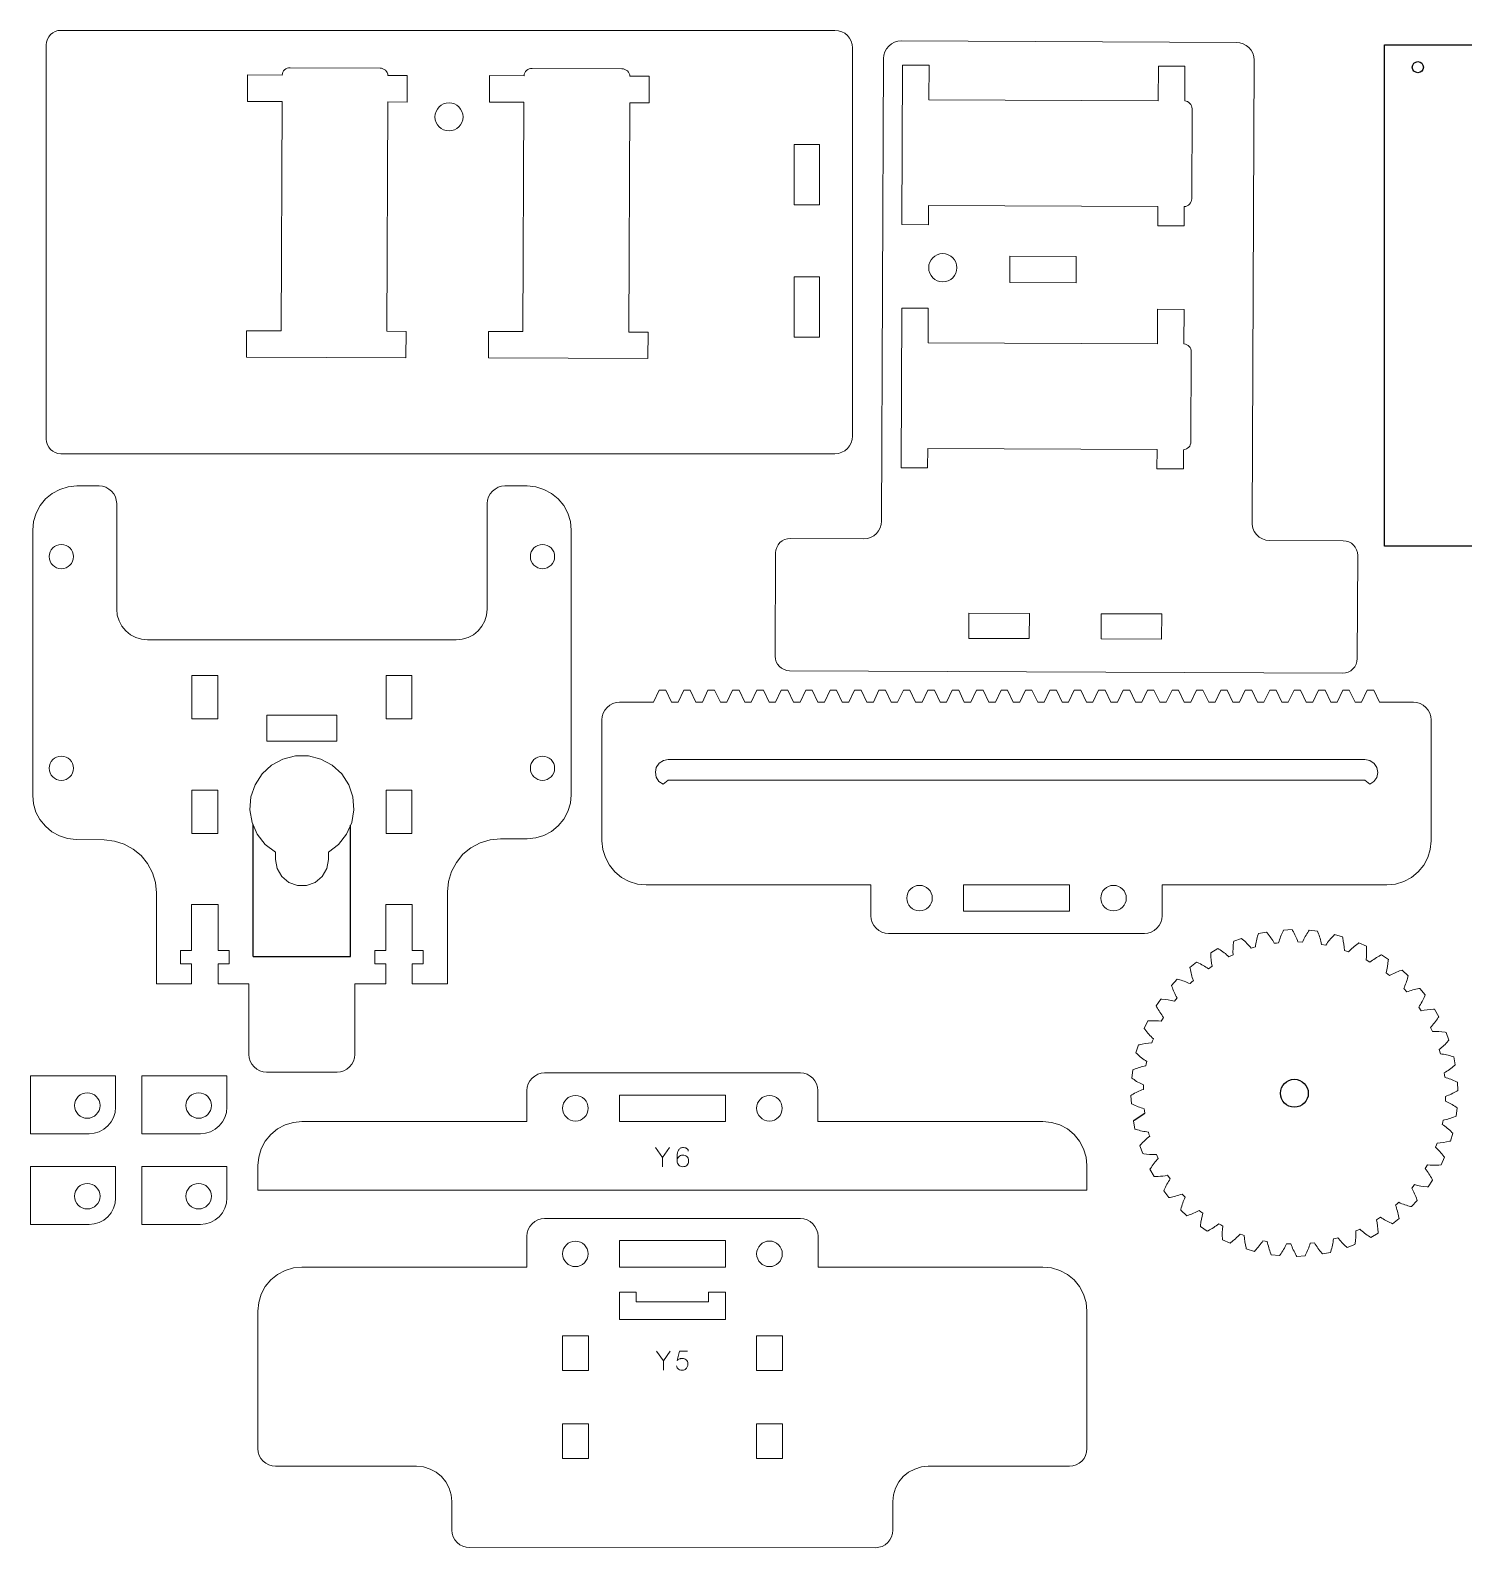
# Model space of a CAD drawing. Header units: millimetres. Extents: x 5061 to 5882, y 1318 to 1611.
# Drawn here: x 5292.7 to 5550, y 1336.8 to 1609.1 of the extents above; entities that cross this region are included whole.
import ezdxf

# ---------------------------------------------------------------- set-up
doc = ezdxf.new("R2010")
doc.units = ezdxf.units.MM
doc.layers.add('CORTE', color=1, linetype='Continuous')

msp = doc.modelspace()

# ---------------------------------------------------------------- linework, layer by layer
at = {"layer": 'CORTE'}
for p, q in [((5535.77, 1606.49), (5635.77, 1606.49)), ((5535.77, 1516.49), (5535.77, 1606.49)), ((5635.77, 1516.49), (5535.77, 1516.49)), ((5332.72, 1442.86), (5332.72, 1466.54)), ((5350.22, 1442.86), (5350.22, 1466.42)), ((5332.72, 1442.86), (5350.22, 1442.86)), ((5490.89, 1413.49), (5492.76, 1414.75))]:
    msp.add_line(p, q, dxfattribs=at)
at = {"layer": 'CORTE', "lineweight": 0}
for points in [[(5437.78, 1609.04), (5438.37, 1608.86), (5438.92, 1608.57), (5439.4, 1608.18), (5439.8, 1607.7), (5440.09, 1607.15), (5440.27, 1606.56), (5440.33, 1605.94), (5440.33, 1536.29), (5440.27, 1535.67), (5440.09, 1535.08), (5439.8, 1534.53), (5439.4, 1534.05), (5438.92, 1533.66), (5438.37, 1533.37), (5437.78, 1533.18), (5437.16, 1533.12), (5298.2, 1533.12), (5297.69, 1533.17), (5297.21, 1533.32), (5296.76, 1533.56), (5296.36, 1533.89), (5296.04, 1534.28), (5295.8, 1534.73), (5295.66, 1535.22), (5295.6, 1535.72), (5295.6, 1606.51), (5295.66, 1607.01), (5295.8, 1607.5), (5296.04, 1607.95), (5296.36, 1608.34), (5296.76, 1608.67), (5297.21, 1608.91), (5297.69, 1609.05), (5298.2, 1609.1), (5437.16, 1609.1)], [(5426.49, 1496.26), (5426.63, 1495.78), (5426.87, 1495.32), (5427.19, 1494.93), (5427.58, 1494.61), (5428.03, 1494.36), (5428.52, 1494.22), (5429.03, 1494.16), (5528.3, 1493.74), (5528.81, 1493.79), (5529.3, 1493.93), (5529.75, 1494.17), (5530.14, 1494.49), (5530.47, 1494.88), (5530.71, 1495.33), (5530.86, 1495.82), (5530.92, 1496.33), (5531, 1514.87), (5530.95, 1515.38), (5530.8, 1515.87), (5530.56, 1516.32), (5530.24, 1516.71), (5529.85, 1517.04), (5529.4, 1517.28), (5528.91, 1517.43), (5528.4, 1517.49), (5515.17, 1517.54), (5514.51, 1517.61), (5513.88, 1517.82), (5513.31, 1518.16), (5512.82, 1518.61), (5512.43, 1519.15), (5512.17, 1519.76), (5512.04, 1520.42), (5512.04, 1521.08), (5512.38, 1603.76), (5512.32, 1604.38), (5512.14, 1604.98), (5511.85, 1605.52), (5511.46, 1606.01), (5510.98, 1606.41), (5510.43, 1606.7), (5509.84, 1606.88), (5509.22, 1606.94), (5449.07, 1607.2), (5448.46, 1607.14), (5447.86, 1606.96), (5447.31, 1606.68), (5446.83, 1606.28), (5446.44, 1605.8), (5446.14, 1605.26), (5445.96, 1604.67), (5445.89, 1604.05), (5445.54, 1521.01), (5445.48, 1520.39), (5445.29, 1519.8), (5445, 1519.25), (5444.6, 1518.77), (5444.12, 1518.38), (5443.57, 1518.09), (5442.98, 1517.91), (5442.36, 1517.85), (5429.13, 1517.91), (5428.62, 1517.86), (5428.13, 1517.71), (5427.68, 1517.47), (5427.29, 1517.15), (5426.96, 1516.76), (5426.72, 1516.31), (5426.57, 1515.83), (5426.52, 1515.32), (5426.44, 1496.77)], [(5331.55, 1555.19), (5337.74, 1555.17), (5337.92, 1596.33), (5331.72, 1596.35), (5331.74, 1601.1), (5337.94, 1601.07), (5337.98, 1601.34), (5338.08, 1601.59), (5338.21, 1601.82), (5338.39, 1602.02), (5338.6, 1602.18), (5338.84, 1602.29), (5339.1, 1602.37), (5339.37, 1602.39), (5355.51, 1602.32), (5355.78, 1602.3), (5356.03, 1602.22), (5356.27, 1602.1), (5356.48, 1601.94), (5356.65, 1601.74), (5356.79, 1601.51), (5356.89, 1601.26), (5356.93, 1600.99), (5360.38, 1600.98), (5360.36, 1596.23), (5356.91, 1596.25), (5356.73, 1555.09), (5360.18, 1555.07), (5360.16, 1550.33), (5331.53, 1550.45)], [(5374.98, 1555.07), (5381.17, 1555.04), (5381.35, 1596.2), (5375.15, 1596.23), (5375.18, 1600.97), (5381.37, 1600.95), (5381.41, 1601.21), (5381.51, 1601.46), (5381.65, 1601.69), (5381.82, 1601.89), (5382.04, 1602.05), (5382.27, 1602.17), (5382.53, 1602.24), (5382.8, 1602.26), (5398.94, 1602.19), (5399.21, 1602.17), (5399.46, 1602.09), (5399.7, 1601.97), (5399.91, 1601.81), (5400.09, 1601.61), (5400.23, 1601.38), (5400.32, 1601.13), (5400.36, 1600.87), (5403.81, 1600.85), (5403.79, 1596.1), (5400.34, 1596.12), (5400.17, 1554.96), (5403.62, 1554.94), (5403.6, 1550.2), (5374.96, 1550.32)], [(5454.06, 1602.84), (5454.03, 1596.65), (5495.19, 1596.48), (5495.22, 1602.67), (5499.97, 1602.65), (5499.94, 1596.46), (5500.2, 1596.41), (5500.45, 1596.31), (5500.68, 1596.18), (5500.88, 1596), (5501.04, 1595.79), (5501.16, 1595.55), (5501.23, 1595.29), (5501.26, 1595.03), (5501.19, 1578.88), (5501.16, 1578.61), (5501.09, 1578.36), (5500.97, 1578.12), (5500.8, 1577.91), (5500.6, 1577.74), (5500.37, 1577.6), (5500.12, 1577.51), (5499.86, 1577.46), (5499.84, 1574.01), (5495.1, 1574.03), (5495.11, 1577.48), (5453.95, 1577.66), (5453.94, 1574.21), (5449.19, 1574.23), (5449.31, 1602.86)], [(5434.39, 1588.63), (5434.39, 1577.76), (5429.86, 1577.76), (5429.86, 1588.63)], [(5480.44, 1563.78), (5468.55, 1563.83), (5468.57, 1568.58), (5480.46, 1568.53)], [(5434.39, 1564.88), (5434.39, 1554.01), (5429.86, 1554.01), (5429.86, 1564.88)], [(5453.92, 1559.21), (5453.89, 1553.02), (5495.05, 1552.84), (5495.08, 1559.04), (5499.82, 1559.02), (5499.8, 1552.82), (5500.06, 1552.78), (5500.31, 1552.68), (5500.54, 1552.55), (5500.74, 1552.37), (5500.9, 1552.16), (5501.02, 1551.92), (5501.09, 1551.66), (5501.11, 1551.39), (5501.05, 1535.25), (5501.02, 1534.98), (5500.94, 1534.73), (5500.83, 1534.49), (5500.66, 1534.28), (5500.46, 1534.11), (5500.23, 1533.97), (5499.98, 1533.87), (5499.72, 1533.83), (5499.7, 1530.38), (5494.95, 1530.4), (5494.97, 1533.85), (5453.81, 1534.03), (5453.8, 1530.58), (5449.05, 1530.6), (5449.17, 1559.23)], [(5293.17, 1471.79), (5293.17, 1519.4), (5293.32, 1520.95), (5293.77, 1522.43), (5294.5, 1523.8), (5295.48, 1525), (5296.68, 1525.98), (5298.05, 1526.72), (5299.54, 1527.17), (5301.08, 1527.32), (5305.08, 1527.32), (5305.7, 1527.26), (5306.29, 1527.08), (5306.84, 1526.78), (5307.32, 1526.39), (5307.71, 1525.91), (5308.01, 1525.36), (5308.18, 1524.77), (5308.25, 1524.15), (5308.25, 1505.23), (5308.35, 1504.15), (5308.67, 1503.11), (5309.18, 1502.15), (5309.87, 1501.32), (5310.71, 1500.62), (5311.67, 1500.12), (5312.71, 1499.8), (5313.79, 1499.69), (5369.2, 1499.69), (5370.28, 1499.8), (5371.31, 1500.12), (5372.28, 1500.62), (5373.11, 1501.32), (5373.81, 1502.15), (5374.31, 1503.11), (5374.63, 1504.15), (5374.74, 1505.23), (5374.74, 1524.15), (5374.8, 1524.77), (5374.98, 1525.36), (5375.27, 1525.91), (5375.67, 1526.39), (5376.15, 1526.78), (5376.69, 1527.08), (5377.29, 1527.26), (5377.91, 1527.32), (5381.9, 1527.32), (5383.45, 1527.17), (5384.93, 1526.72), (5386.3, 1525.98), (5387.5, 1525), (5388.48, 1523.8), (5389.21, 1522.43), (5389.67, 1520.95), (5389.82, 1519.4), (5389.82, 1471.91), (5389.67, 1470.37), (5389.21, 1468.88), (5388.48, 1467.51), (5387.5, 1466.31), (5386.3, 1465.33), (5384.93, 1464.6), (5383.45, 1464.14), (5381.9, 1463.99), (5377.11, 1463.99), (5375.26, 1463.81), (5373.48, 1463.27), (5371.83, 1462.4), (5370.39, 1461.21), (5369.22, 1459.77), (5368.34, 1458.13), (5367.8, 1456.35), (5367.61, 1454.49), (5367.61, 1437.95), (5361.28, 1437.95), (5361.28, 1441.57), (5363.26, 1441.57), (5363.26, 1443.94), (5361.28, 1443.94), (5361.28, 1452.2), (5356.53, 1452.2), (5356.53, 1443.94), (5354.55, 1443.94), (5354.55, 1441.57), (5356.53, 1441.57), (5356.53, 1437.95), (5350.99, 1437.95), (5350.99, 1425.28), (5350.93, 1424.67), (5350.75, 1424.07), (5350.46, 1423.52), (5350.06, 1423.05), (5349.58, 1422.65), (5349.04, 1422.36), (5348.44, 1422.18), (5347.83, 1422.12), (5335.16, 1422.12), (5334.54, 1422.18), (5333.95, 1422.36), (5333.4, 1422.65), (5332.92, 1423.05), (5332.53, 1423.52), (5332.23, 1424.07), (5332.05, 1424.67), (5331.99, 1425.28), (5331.99, 1437.95), (5326.45, 1437.95), (5326.45, 1441.57), (5328.43, 1441.57), (5328.43, 1443.94), (5326.45, 1443.94), (5326.45, 1452.2), (5321.7, 1452.2), (5321.7, 1443.94), (5319.72, 1443.94), (5319.72, 1441.57), (5321.7, 1441.57), (5321.7, 1437.95), (5315.37, 1437.95), (5315.37, 1454.3), (5315.19, 1456.14), (5314.66, 1457.91), (5313.8, 1459.54), (5312.64, 1460.97), (5311.22, 1462.15), (5309.61, 1463.04), (5307.85, 1463.59), (5306.02, 1463.8), (5300.96, 1463.88), (5299.43, 1464.05), (5297.97, 1464.51), (5296.62, 1465.25), (5295.44, 1466.24), (5294.47, 1467.43), (5293.76, 1468.79), (5293.32, 1470.26)], [(5461.18, 1499.97), (5472.04, 1499.92), (5472.06, 1504.45), (5461.2, 1504.5)], [(5484.93, 1499.87), (5495.79, 1499.82), (5495.81, 1504.35), (5484.95, 1504.4)], [(5326.4, 1485.5), (5321.76, 1485.5), (5321.76, 1493.3), (5326.4, 1493.3)], [(5361.22, 1485.5), (5356.59, 1485.5), (5356.59, 1493.3), (5361.22, 1493.3)], [(5395.35, 1463.64), (5395.35, 1485.35), (5395.41, 1485.97), (5395.59, 1486.56), (5395.88, 1487.11), (5396.27, 1487.59), (5396.76, 1487.99), (5397.3, 1488.28), (5397.89, 1488.46), (5398.51, 1488.52), (5404.61, 1488.52), (5405.64, 1490.7), (5406.79, 1490.7), (5407.81, 1488.52), (5409, 1488.52), (5410.02, 1490.7), (5411.18, 1490.7), (5412.2, 1488.52), (5413.39, 1488.52), (5414.37, 1490.7), (5415.56, 1490.7), (5416.59, 1488.52), (5417.74, 1488.52), (5418.77, 1490.7), (5419.95, 1490.7), (5420.97, 1488.52), (5422.13, 1488.52), (5423.15, 1490.7), (5424.34, 1490.7), (5425.36, 1488.52), (5426.51, 1488.52), (5427.53, 1490.7), (5428.72, 1490.7), (5429.71, 1488.52), (5430.9, 1488.52), (5431.92, 1490.7), (5433.08, 1490.7), (5434.1, 1488.52), (5435.29, 1488.52), (5436.31, 1490.7), (5437.46, 1490.7), (5438.48, 1488.52), (5439.67, 1488.52), (5440.7, 1490.7), (5441.85, 1490.7), (5442.87, 1488.52), (5444.06, 1488.52), (5445.05, 1490.7), (5446.24, 1490.7), (5447.26, 1488.52), (5448.41, 1488.52), (5449.44, 1490.7), (5450.62, 1490.7), (5451.64, 1488.52), (5452.8, 1488.52), (5453.82, 1490.7), (5455.01, 1490.7), (5456.03, 1488.52), (5457.18, 1488.52), (5458.21, 1490.7), (5459.39, 1490.7), (5460.38, 1488.52), (5461.57, 1488.52), (5462.59, 1490.7), (5463.75, 1490.7), (5464.77, 1488.52), (5465.96, 1488.52), (5466.98, 1490.7), (5468.13, 1490.7), (5469.16, 1488.52), (5470.35, 1488.52), (5471.37, 1490.7), (5472.52, 1490.7), (5473.55, 1488.52), (5474.73, 1488.52), (5475.72, 1490.7), (5476.91, 1490.7), (5477.93, 1488.52), (5479.09, 1488.52), (5480.11, 1490.7), (5481.29, 1490.7), (5482.32, 1488.52), (5483.47, 1488.52), (5484.49, 1490.7), (5485.68, 1490.7), (5486.7, 1488.52), (5487.86, 1488.52), (5488.92, 1490.7), (5490.07, 1490.7), (5491.09, 1488.52), (5492.24, 1488.52), (5493.27, 1490.7), (5494.42, 1490.7), (5495.48, 1488.52), (5496.63, 1488.52), (5497.66, 1490.7), (5498.81, 1490.7), (5499.86, 1488.52), (5501.02, 1488.52), (5502.04, 1490.7), (5503.2, 1490.7), (5504.25, 1488.52), (5505.4, 1488.52), (5506.42, 1490.7), (5507.58, 1490.7), (5508.6, 1488.52), (5509.76, 1488.52), (5510.81, 1490.7), (5511.97, 1490.7), (5512.99, 1488.52), (5514.14, 1488.52), (5515.2, 1490.7), (5516.35, 1490.7), (5517.38, 1488.52), (5518.53, 1488.52), (5519.59, 1490.7), (5520.74, 1490.7), (5521.76, 1488.52), (5522.92, 1488.52), (5523.94, 1490.7), (5525.13, 1490.7), (5526.15, 1488.52), (5527.31, 1488.52), (5528.33, 1490.7), (5529.48, 1490.7), (5530.53, 1488.52), (5531.69, 1488.52), (5532.71, 1490.7), (5533.87, 1490.7), (5534.92, 1488.52), (5540.99, 1488.52), (5541.61, 1488.46), (5542.2, 1488.28), (5542.75, 1487.99), (5543.23, 1487.59), (5543.63, 1487.11), (5543.92, 1486.56), (5544.09, 1485.97), (5544.16, 1485.35), (5544.16, 1463.64), (5544.01, 1462.1), (5543.55, 1460.61), (5542.83, 1459.24), (5541.84, 1458.05), (5540.64, 1457.06), (5539.27, 1456.33), (5537.79, 1455.88), (5536.24, 1455.72), (5495.87, 1455.72), (5495.87, 1450.18), (5495.81, 1449.57), (5495.63, 1448.97), (5495.34, 1448.42), (5494.95, 1447.94), (5494.47, 1447.55), (5493.92, 1447.26), (5493.32, 1447.08), (5492.71, 1447.02), (5446.79, 1447.02), (5446.18, 1447.08), (5445.58, 1447.26), (5445.04, 1447.55), (5444.56, 1447.94), (5444.16, 1448.42), (5443.87, 1448.97), (5443.69, 1449.57), (5443.63, 1450.18), (5443.63, 1455.72), (5403.26, 1455.72), (5401.72, 1455.88), (5400.23, 1456.33), (5398.87, 1457.06), (5397.66, 1458.05), (5396.68, 1459.24), (5395.95, 1460.61), (5395.5, 1462.1)], [(5347.77, 1481.54), (5335.21, 1481.54), (5335.21, 1486.18), (5347.77, 1486.18)], [(5332.16, 1469.2), (5332.54, 1466.93), (5333.48, 1464.81), (5334.91, 1462.99), (5336.74, 1461.57), (5336.74, 1460.27), (5337.03, 1458.65), (5337.86, 1457.22), (5339.12, 1456.16), (5340.67, 1455.6), (5342.32, 1455.6), (5343.87, 1456.16), (5345.13, 1457.22), (5345.95, 1458.65), (5346.24, 1460.27), (5346.24, 1461.57), (5348.07, 1462.99), (5349.5, 1464.81), (5350.44, 1466.93), (5350.82, 1469.2), (5350.64, 1471.51), (5349.89, 1473.7), (5348.63, 1475.64), (5346.93, 1477.21), (5344.89, 1478.31), (5342.65, 1478.88), (5340.34, 1478.88), (5338.09, 1478.31), (5336.06, 1477.21), (5334.35, 1475.64), (5333.09, 1473.7), (5332.34, 1471.51)], [(5532.29, 1478.21), (5533.18, 1478.03), (5533.92, 1477.53), (5534.41, 1476.78), (5534.58, 1475.9), (5534.4, 1475.02), (5533.9, 1474.27), (5533.15, 1473.78), (5532.27, 1474.54), (5407.22, 1474.54), (5406.33, 1473.8), (5405.58, 1474.3), (5405.09, 1475.05), (5404.93, 1475.93), (5405.1, 1476.81), (5405.61, 1477.55), (5406.36, 1478.04), (5407.23, 1478.21)], [(5326.4, 1464.92), (5321.76, 1464.92), (5321.76, 1472.72), (5326.4, 1472.72)], [(5361.22, 1464.92), (5356.59, 1464.92), (5356.59, 1472.72), (5361.22, 1472.72)], [(5460.25, 1450.98), (5479.25, 1450.98), (5479.25, 1455.72), (5460.25, 1455.72)], [(5482.4, 1405.33), (5482.4, 1400.92), (5333.58, 1400.92), (5333.58, 1405.33), (5333.73, 1406.88), (5334.19, 1408.36), (5334.92, 1409.73), (5335.9, 1410.93), (5337.1, 1411.91), (5338.47, 1412.65), (5339.96, 1413.09), (5341.5, 1413.25), (5381.87, 1413.25), (5381.87, 1418.79), (5381.93, 1419.4), (5382.11, 1420), (5382.4, 1420.55), (5382.8, 1421.03), (5383.28, 1421.42), (5383.83, 1421.72), (5384.42, 1421.9), (5385.04, 1421.96), (5430.95, 1421.96), (5431.57, 1421.9), (5432.16, 1421.72), (5432.7, 1421.42), (5433.19, 1421.03), (5433.58, 1420.55), (5433.87, 1420), (5434.05, 1419.4), (5434.11, 1418.79), (5434.11, 1413.25), (5474.48, 1413.25), (5476.03, 1413.09), (5477.51, 1412.65), (5478.88, 1411.91), (5480.08, 1410.93), (5481.06, 1409.73), (5481.8, 1408.36), (5482.24, 1406.88)], [(5308.04, 1421.44), (5308.04, 1415.81), (5307.95, 1414.88), (5307.68, 1413.99), (5307.24, 1413.17), (5306.65, 1412.45), (5305.93, 1411.86), (5305.11, 1411.42), (5304.22, 1411.15), (5303.29, 1411.06), (5292.75, 1411.06), (5292.75, 1421.44)], [(5328.02, 1421.44), (5328.02, 1415.81), (5327.93, 1414.88), (5327.66, 1413.99), (5327.22, 1413.17), (5326.63, 1412.45), (5325.91, 1411.86), (5325.09, 1411.42), (5324.2, 1411.15), (5323.27, 1411.06), (5312.73, 1411.06), (5312.73, 1421.44)], [(5417.49, 1418), (5398.49, 1418), (5398.49, 1413.25), (5417.49, 1413.25)], [(5406.23, 1406.79), (5407.47, 1408.56), (5406.23, 1406.79), (5404.98, 1408.56), (5406.23, 1406.79), (5406.23, 1405.14)], [(5308.04, 1405.16), (5308.04, 1399.52), (5307.95, 1398.59), (5307.68, 1397.71), (5307.24, 1396.88), (5306.65, 1396.16), (5305.93, 1395.57), (5305.11, 1395.13), (5304.22, 1394.86), (5303.29, 1394.77), (5292.75, 1394.77), (5292.75, 1405.16)], [(5328.02, 1405.16), (5328.02, 1399.53), (5327.93, 1398.6), (5327.66, 1397.71), (5327.22, 1396.88), (5326.63, 1396.16), (5325.91, 1395.58), (5325.09, 1395.14), (5324.2, 1394.87), (5323.27, 1394.77), (5312.73, 1394.77), (5312.73, 1405.16)], [(5482.4, 1379.21), (5482.4, 1354.54), (5482.34, 1353.92), (5482.16, 1353.32), (5481.87, 1352.78), (5481.47, 1352.3), (5480.99, 1351.9), (5480.45, 1351.61), (5479.85, 1351.43), (5479.23, 1351.37), (5453.9, 1351.37), (5452.67, 1351.25), (5451.48, 1350.88), (5450.39, 1350.3), (5449.43, 1349.51), (5448.64, 1348.55), (5448.05, 1347.46), (5447.69, 1346.27), (5447.57, 1345.04), (5447.57, 1339.93), (5447.51, 1339.32), (5447.33, 1338.72), (5447.04, 1338.17), (5446.64, 1337.69), (5446.16, 1337.3), (5445.62, 1337), (5445.03, 1336.83), (5444.41, 1336.76), (5371.58, 1336.77), (5370.96, 1336.83), (5370.37, 1337.01), (5369.82, 1337.3), (5369.34, 1337.69), (5368.95, 1338.17), (5368.66, 1338.72), (5368.48, 1339.32), (5368.42, 1339.93), (5368.42, 1345.04), (5368.29, 1346.27), (5367.93, 1347.46), (5367.35, 1348.55), (5366.56, 1349.51), (5365.6, 1350.3), (5364.51, 1350.88), (5363.32, 1351.25), (5362.08, 1351.37), (5336.75, 1351.37), (5336.14, 1351.43), (5335.54, 1351.61), (5334.99, 1351.9), (5334.52, 1352.3), (5334.12, 1352.78), (5333.83, 1353.32), (5333.64, 1353.92), (5333.58, 1354.54), (5333.58, 1379.21), (5333.74, 1380.75), (5334.19, 1382.24), (5334.92, 1383.61), (5335.91, 1384.81), (5337.1, 1385.79), (5338.47, 1386.52), (5339.96, 1386.97), (5341.5, 1387.12), (5381.87, 1387.12), (5381.87, 1392.66), (5381.93, 1393.28), (5382.11, 1393.88), (5382.41, 1394.42), (5382.8, 1394.9), (5383.28, 1395.3), (5383.83, 1395.59), (5384.42, 1395.77), (5385.04, 1395.83), (5430.95, 1395.83), (5431.57, 1395.77), (5432.16, 1395.59), (5432.71, 1395.3), (5433.19, 1394.9), (5433.58, 1394.42), (5433.87, 1393.88), (5434.06, 1393.28), (5434.12, 1392.66), (5434.12, 1387.12), (5474.49, 1387.12), (5476.03, 1386.97), (5477.51, 1386.52), (5478.88, 1385.79), (5480.08, 1384.81), (5481.06, 1383.61), (5481.8, 1382.24), (5482.25, 1380.75)], [(5417.49, 1391.88), (5398.5, 1391.88), (5398.5, 1387.12), (5417.49, 1387.12)], [(5417.49, 1377.71), (5417.49, 1382.61), (5414.49, 1382.61), (5414.49, 1380.87), (5401.5, 1380.87), (5401.5, 1382.61), (5398.5, 1382.61), (5398.5, 1377.71)], [(5388.26, 1374.8), (5392.9, 1374.8), (5392.9, 1368.58), (5388.26, 1368.58)], [(5423.09, 1374.8), (5427.73, 1374.8), (5427.73, 1368.58), (5423.09, 1368.58)], [(5406.36, 1368.64), (5406.36, 1370.28), (5405.11, 1372.06), (5406.36, 1370.28), (5407.6, 1372.06), (5406.36, 1370.28)], [(5409.24, 1372.06), (5408.86, 1370.36), (5409.24, 1372.06), (5410.67, 1372.06)], [(5388.26, 1358.97), (5392.9, 1358.97), (5392.9, 1352.75), (5388.26, 1352.75)], [(5423.09, 1358.97), (5427.73, 1358.97), (5427.73, 1352.75), (5423.09, 1352.75)]]:
    msp.add_lwpolyline(points, close=True, dxfattribs=at)
for points in [[(5494.04, 1427.36), (5494.17, 1427.73), (5494.32, 1428.1, -0.059834), (5492.79, 1429.8), (5492.69, 1429.95), (5493.29, 1431.3), (5493.71, 1431.32, -0.0385), (5495.74, 1431.25), (5495.94, 1431.6), (5496.15, 1431.94, -0.041648), (5494.9, 1433.83), (5494.81, 1434), (5495.66, 1435.24), (5495.85, 1435.22, -0.042941), (5498.08, 1434.83), (5498.33, 1435.15), (5498.56, 1435.44, -0.03825), (5497.63, 1437.51), (5497.57, 1437.69), (5498.59, 1438.81), (5498.78, 1438.76, -0.038637), (5500.89, 1438), (5501.18, 1438.27), (5501.5, 1438.54, -0.059481), (5500.91, 1440.74), (5500.88, 1440.92), (5502.06, 1441.85), (5502.23, 1441.77, -0.036825), (5504.22, 1440.68), (5504.87, 1441.12, -0.055405), (5504.63, 1443.37), (5504.63, 1443.55), (5505.91, 1444.29), (5506.07, 1444.19, -0.052607), (5507.88, 1442.82), (5508.21, 1442.99), (5508.62, 1443.17, -0.050906), (5508.72, 1445.43), (5508.75, 1445.61), (5510.14, 1446.12), (5510.28, 1446, -0.045039), (5511.85, 1444.36), (5512.23, 1444.47), (5512.63, 1444.58, -0.061885), (5513.11, 1446.8), (5513.17, 1446.97), (5514.62, 1447.25), (5514.74, 1447.1)], [(5514.74, 1447.1, -0.036337), (5516.02, 1445.25), (5516.43, 1445.29), (5516.78, 1445.35, -0.046232), (5517.61, 1447.44), (5517.69, 1447.6), (5519.2, 1447.69), (5519.3, 1447.53, -0.047851), (5520.27, 1445.49), (5521.06, 1445.44, -0.046302), (5522.17, 1447.41), (5522.28, 1447.57), (5523.77, 1447.39), (5523.84, 1447.22, -0.047242), (5524.51, 1445.04), (5525.26, 1444.91, -0.040249), (5526.7, 1446.66), (5526.83, 1446.8), (5528.25, 1446.37), (5528.29, 1446.19, -0.0454), (5528.61, 1443.97), (5528.99, 1443.82), (5529.35, 1443.69, -0.056461), (5531.05, 1445.2), (5531.2, 1445.3), (5532.54, 1444.7), (5532.56, 1444.51, -0.051557), (5532.5, 1442.25), (5533.19, 1441.86, -0.039996), (5535.08, 1443.09), (5535.25, 1443.18), (5536.49, 1442.36), (5536.47, 1442.18, -0.047971), (5536.08, 1439.95), (5536.4, 1439.69), (5536.69, 1439.44, -0.049908), (5538.76, 1440.36), (5538.94, 1440.42), (5540.06, 1439.4), (5540.01, 1439.22, -0.040209), (5539.25, 1437.1), (5539.79, 1436.52, -0.043155), (5541.98, 1437.11), (5542.16, 1437.15), (5543.09, 1435.97), (5543.02, 1435.8, -0.053486), (5541.93, 1433.8), (5542.37, 1433.14, -0.033209), (5544.6, 1433.39), (5544.8, 1433.4), (5545.53, 1432.07), (5545.44, 1431.92, -0.047226), (5544.06, 1430.11), (5544.23, 1429.78), (5544.41, 1429.4, -0.04359), (5546.67, 1429.27), (5546.86, 1429.24), (5547.36, 1427.85), (5547.25, 1427.71, -0.047677), (5545.61, 1426.15), (5545.82, 1425.39, -0.045088), (5548.04, 1424.92), (5548.22, 1424.87), (5548.49, 1423.42), (5548.36, 1423.3, -0.061515), (5546.51, 1422), (5546.57, 1421.61), (5546.61, 1421.2, -0.047016), (5548.72, 1420.38), (5548.89, 1420.29), (5548.94, 1418.82), (5548.78, 1418.72, -0.041181), (5546.75, 1417.74), (5546.75, 1417.36), (5546.72, 1416.93, -0.051877), (5548.66, 1415.82), (5548.81, 1415.71), (5548.64, 1414.22), (5548.47, 1414.15, -0.049711), (5546.32, 1413.51), (5546.25, 1413.11), (5546.16, 1412.73, -0.051626), (5547.91, 1411.29), (5548.04, 1411.16), (5547.65, 1409.74), (5547.47, 1409.7, -0.047092), (5545.23, 1409.38), (5545.1, 1409.04), (5544.95, 1408.64, -0.050458), (5546.44, 1406.98), (5546.55, 1406.84), (5545.95, 1405.45), (5545.54, 1405.42, -0.041422), (5543.49, 1405.49), (5543.11, 1404.81, -0.050886), (5544.34, 1402.9), (5544.42, 1402.74), (5543.61, 1401.5), (5543.43, 1401.52, -0.058688), (5541.2, 1401.94), (5540.94, 1401.6), (5540.69, 1401.3, -0.050244), (5541.61, 1399.23), (5541.67, 1399.05), (5540.65, 1397.97), (5540.48, 1398.01)], [(5492.76, 1414.75), (5492.7, 1415.17), (5492.66, 1415.54, -0.049138), (5490.55, 1416.36), (5490.39, 1416.45), (5490.29, 1417.92), (5490.45, 1418.02, -0.054814), (5492.52, 1419.01), (5492.52, 1419.39), (5492.55, 1419.81, -0.053166), (5490.61, 1420.93), (5490.46, 1421.04), (5490.63, 1422.52), (5490.8, 1422.59, -0.054949), (5492.95, 1423.23), (5493.02, 1423.63), (5493.11, 1424.02, -0.038963), (5491.33, 1425.45), (5491.19, 1425.58), (5491.62, 1427), (5491.8, 1427.04)], [(5497.3, 1399.63), (5497.1, 1399.59), (5496.18, 1400.8), (5496.25, 1400.97, -0.052961), (5497.34, 1402.97), (5496.87, 1403.6, -0.036367), (5495.16, 1403.39, -0.017002), (5494.62, 1403.38), (5494.44, 1403.39), (5493.7, 1404.67), (5493.8, 1404.83, -0.040428), (5495.18, 1406.64), (5494.86, 1407.36, -0.004793), (5494.6, 1407.35, -0.050283), (5492.59, 1407.47), (5492.42, 1407.5), (5491.87, 1408.89), (5492, 1409.04, -0.048775), (5493.65, 1410.6), (5493.52, 1410.97), (5493.41, 1411.36, -0.043394), (5491.2, 1411.82), (5491.01, 1411.88), (5490.75, 1413.37), (5490.89, 1413.49)], [(5508.23, 1391.55), (5508.08, 1391.44), (5506.73, 1392.04), (5506.71, 1392.22, -0.061344), (5506.77, 1394.49), (5506.4, 1394.68), (5506.05, 1394.9, -0.055884), (5504.15, 1393.65), (5503.98, 1393.57), (5502.75, 1394.42), (5502.77, 1394.6, -0.050733), (5503.19, 1396.81), (5502.86, 1397.04), (5502.55, 1397.3, -0.046069), (5500.48, 1396.38), (5500.3, 1396.32), (5499.22, 1397.34), (5499.26, 1397.51, -0.058111), (5500.02, 1399.65), (5499.48, 1400.23)], [(5538.34, 1398.75), (5538.05, 1398.5), (5537.77, 1398.24, -0.043428), (5538.36, 1396.05), (5538.4, 1395.86), (5537.22, 1394.89), (5537.04, 1394.98, -0.036166), (5535.05, 1396.06), (5534.39, 1395.62, -0.042338), (5534.64, 1393.38), (5534.65, 1393.19), (5533.32, 1392.46), (5533.16, 1392.56, -0.041884), (5531.36, 1393.93), (5531.02, 1393.76), (5530.65, 1393.6, -0.047445), (5530.52, 1391.35), (5530.49, 1391.17), (5529.1, 1390.62), (5528.95, 1390.75, -0.046777), (5527.4, 1392.4), (5527.03, 1392.28), (5526.63, 1392.17, -0.051409), (5526.17, 1389.95), (5526.11, 1389.77), (5524.66, 1389.5), (5524.54, 1389.63, -0.051567), (5523.24, 1391.49), (5522.45, 1391.41, -0.045216), (5521.63, 1389.3), (5521.55, 1389.14), (5520.06, 1389.05), (5519.97, 1389.22, -0.042023), (5518.98, 1391.27), (5518.61, 1391.28), (5518.21, 1391.3, -0.046551), (5517.06, 1389.33), (5516.95, 1389.18), (5515.46, 1389.35), (5515.39, 1389.53, -0.044739), (5514.76, 1391.7), (5514.36, 1391.77), (5513.98, 1391.86, -0.050248), (5512.58, 1390.08), (5512.44, 1389.94), (5510.99, 1390.38), (5510.95, 1390.55, -0.045123), (5510.63, 1392.8), (5510.29, 1392.92), (5509.91, 1393.05)]]:
    msp.add_lwpolyline(points, format="xyb", dxfattribs=at)
for points in [[(5408.84, 1406.17, 0.003999), (5408.82, 1406.56, -0.024852), (5408.82, 1407.07, -0.037498), (5408.89, 1407.6, -0.081843), (5409.06, 1408.09, -0.123592), (5409.4, 1408.44, 0.123592), (5409.06, 1408.09, 0.081843), (5408.89, 1407.6, 0.037498), (5408.82, 1407.07, 0.024852), (5408.82, 1406.56, -0.003999)], [(5409.45, 1407.13, -0.095797), (5409.85, 1407.2, -0.070117), (5410.25, 1407.15, -0.10757), (5410.58, 1406.97, 0.10757), (5410.25, 1407.15, 0.070117), (5409.85, 1407.2, 0.095797), (5409.45, 1407.13, 0.102828), (5409.13, 1406.92, 0.103036), (5408.92, 1406.59, -0.209791)], [(5410.25, 1405.19, -0.069085), (5409.85, 1405.14, -0.096918), (5409.45, 1405.21, -0.104223), (5409.13, 1405.42, -0.095719), (5408.92, 1405.75, 0.095719), (5409.13, 1405.42, 0.104223), (5409.45, 1405.21, 0.096918), (5409.85, 1405.14, 0.069085), (5410.25, 1405.19, 0.10757), (5410.58, 1405.37, -0.10757)], [(5409.05, 1370.52, -0.061211), (5409.25, 1370.63, 0.061211), (5409.05, 1370.52, 0.013271), (5408.86, 1370.36, -0.013271)], [(5410.13, 1370.67, -0.098282), (5410.45, 1370.48, -0.105542), (5410.69, 1370.18, 0.105542), (5410.45, 1370.48, 0.098282), (5410.13, 1370.67, 0.080047), (5409.77, 1370.73, -0.080047)], [(5408.74, 1369.39, 0.033952), (5408.81, 1369.15, -0.033952)], [(5410.7, 1369.32, -0.051519), (5410.59, 1369.07, -0.075747), (5410.41, 1368.85, 0.075747), (5410.59, 1369.07, 0.051519), (5410.7, 1369.32, 0.040044), (5410.76, 1369.56, -0.040044)]]:
    msp.add_lwpolyline(points, format="xyb", close=True, dxfattribs=at)
at = {"layer": 'CORTE'}
for centre, radius in [((5541.78, 1602.49), 1), ((5519.62, 1418.33), 2.5)]:
    msp.add_circle(centre, radius, dxfattribs=at)
at = {"layer": 'CORTE', "lineweight": 0}
for centre, radius in [((5367.89, 1593.57), 2.52), ((5456.52, 1566.49), 2.53), ((5298.31, 1514.65), 2.18), ((5384.67, 1514.65), 2.18), ((5298.31, 1476.66), 2.18), ((5384.67, 1476.66), 2.18), ((5452.34, 1453.35), 2.29), ((5487.16, 1453.35), 2.29), ((5302.97, 1416.12), 2.29), ((5322.96, 1416.12), 2.29), ((5390.58, 1415.63), 2.3), ((5425.4, 1415.63), 2.3), ((5302.97, 1399.84), 2.29), ((5322.95, 1399.84), 2.29), ((5390.58, 1389.5), 2.29), ((5425.41, 1389.5), 2.3)]:
    msp.add_circle(centre, radius, dxfattribs=at)
for points in [[(5491.8, 1427.04), (5492.45, 1427.21), (5493.18, 1427.31), (5494.04, 1427.36)], [(5409.4, 1408.44), (5409.54, 1408.53), (5409.72, 1408.57), (5409.95, 1408.57)], [(5409.95, 1408.57), (5409.72, 1408.57), (5409.54, 1408.53), (5409.4, 1408.44)], [(5409.95, 1408.57), (5410.13, 1408.57), (5410.27, 1408.55), (5410.39, 1408.51)], [(5410.39, 1408.51), (5410.27, 1408.55), (5410.13, 1408.57), (5409.95, 1408.57)], [(5410.39, 1408.51), (5410.5, 1408.46), (5410.59, 1408.41), (5410.65, 1408.35)], [(5410.65, 1408.35), (5410.59, 1408.41), (5410.5, 1408.46), (5410.39, 1408.51)], [(5410.65, 1408.35), (5410.72, 1408.28), (5410.76, 1408.21), (5410.79, 1408.14)], [(5410.79, 1408.14), (5410.76, 1408.21), (5410.72, 1408.28), (5410.65, 1408.35)], [(5410.79, 1408.14), (5410.82, 1408.07), (5410.83, 1408), (5410.84, 1407.94)], [(5410.84, 1407.94), (5410.83, 1408), (5410.82, 1408.07), (5410.79, 1408.14)], [(5408.84, 1406.17), (5408.84, 1406.32), (5408.86, 1406.47), (5408.92, 1406.59)], [(5408.92, 1406.59), (5408.86, 1406.47), (5408.84, 1406.32), (5408.84, 1406.17)], [(5408.92, 1405.75), (5408.87, 1405.87), (5408.84, 1406.01), (5408.84, 1406.17)], [(5408.84, 1406.17), (5408.84, 1406.01), (5408.87, 1405.87), (5408.92, 1405.75)], [(5410.58, 1406.97), (5410.68, 1406.89), (5410.75, 1406.78), (5410.81, 1406.65)], [(5410.81, 1406.65), (5410.75, 1406.78), (5410.68, 1406.89), (5410.58, 1406.97)], [(5410.81, 1405.69), (5410.75, 1405.56), (5410.68, 1405.45), (5410.58, 1405.37)], [(5410.58, 1405.37), (5410.68, 1405.45), (5410.75, 1405.56), (5410.81, 1405.69)], [(5410.81, 1406.65), (5410.86, 1406.52), (5410.89, 1406.36), (5410.89, 1406.17)], [(5410.89, 1406.17), (5410.89, 1406.36), (5410.86, 1406.52), (5410.81, 1406.65)], [(5410.89, 1406.17), (5410.89, 1405.98), (5410.86, 1405.82), (5410.81, 1405.69)], [(5410.81, 1405.69), (5410.86, 1405.82), (5410.89, 1405.98), (5410.89, 1406.17)], [(5499.48, 1400.23), (5498.62, 1399.94), (5497.94, 1399.75), (5497.3, 1399.63)], [(5540.48, 1398.01), (5539.83, 1398.16), (5539.15, 1398.39), (5538.34, 1398.75)], [(5509.91, 1393.05), (5509.3, 1392.43), (5508.76, 1391.95), (5508.23, 1391.55)], [(5409.25, 1370.63), (5409.31, 1370.66), (5409.39, 1370.68), (5409.47, 1370.7)], [(5409.47, 1370.7), (5409.39, 1370.68), (5409.31, 1370.66), (5409.25, 1370.63)], [(5409.47, 1370.7), (5409.56, 1370.72), (5409.66, 1370.73), (5409.77, 1370.73)], [(5409.77, 1370.73), (5409.66, 1370.73), (5409.56, 1370.72), (5409.47, 1370.7)], [(5410.69, 1370.18), (5410.75, 1370.05), (5410.78, 1369.91), (5410.78, 1369.74)], [(5410.78, 1369.74), (5410.78, 1369.91), (5410.75, 1370.05), (5410.69, 1370.18)], [(5408.96, 1368.9), (5408.88, 1368.98), (5408.83, 1369.07), (5408.81, 1369.15)], [(5408.81, 1369.15), (5408.83, 1369.07), (5408.88, 1368.98), (5408.96, 1368.9)], [(5409.25, 1368.7), (5409.13, 1368.76), (5409.03, 1368.82), (5408.96, 1368.9)], [(5408.96, 1368.9), (5409.03, 1368.82), (5409.13, 1368.76), (5409.25, 1368.7)], [(5409.77, 1368.62), (5409.55, 1368.62), (5409.38, 1368.65), (5409.25, 1368.7)], [(5409.25, 1368.7), (5409.38, 1368.65), (5409.55, 1368.62), (5409.77, 1368.62)], [(5410.14, 1368.68), (5410.03, 1368.64), (5409.91, 1368.62), (5409.77, 1368.62)], [(5409.77, 1368.62), (5409.91, 1368.62), (5410.03, 1368.64), (5410.14, 1368.68)], [(5410.41, 1368.85), (5410.33, 1368.78), (5410.24, 1368.73), (5410.14, 1368.68)], [(5410.14, 1368.68), (5410.24, 1368.73), (5410.33, 1368.78), (5410.41, 1368.85)], [(5410.78, 1369.74), (5410.78, 1369.7), (5410.77, 1369.64), (5410.76, 1369.56)], [(5410.76, 1369.56), (5410.77, 1369.64), (5410.78, 1369.7), (5410.78, 1369.74)]]:
    msp.add_open_spline(points, degree=3, dxfattribs=at)

doc.saveas('drawing.dxf')
